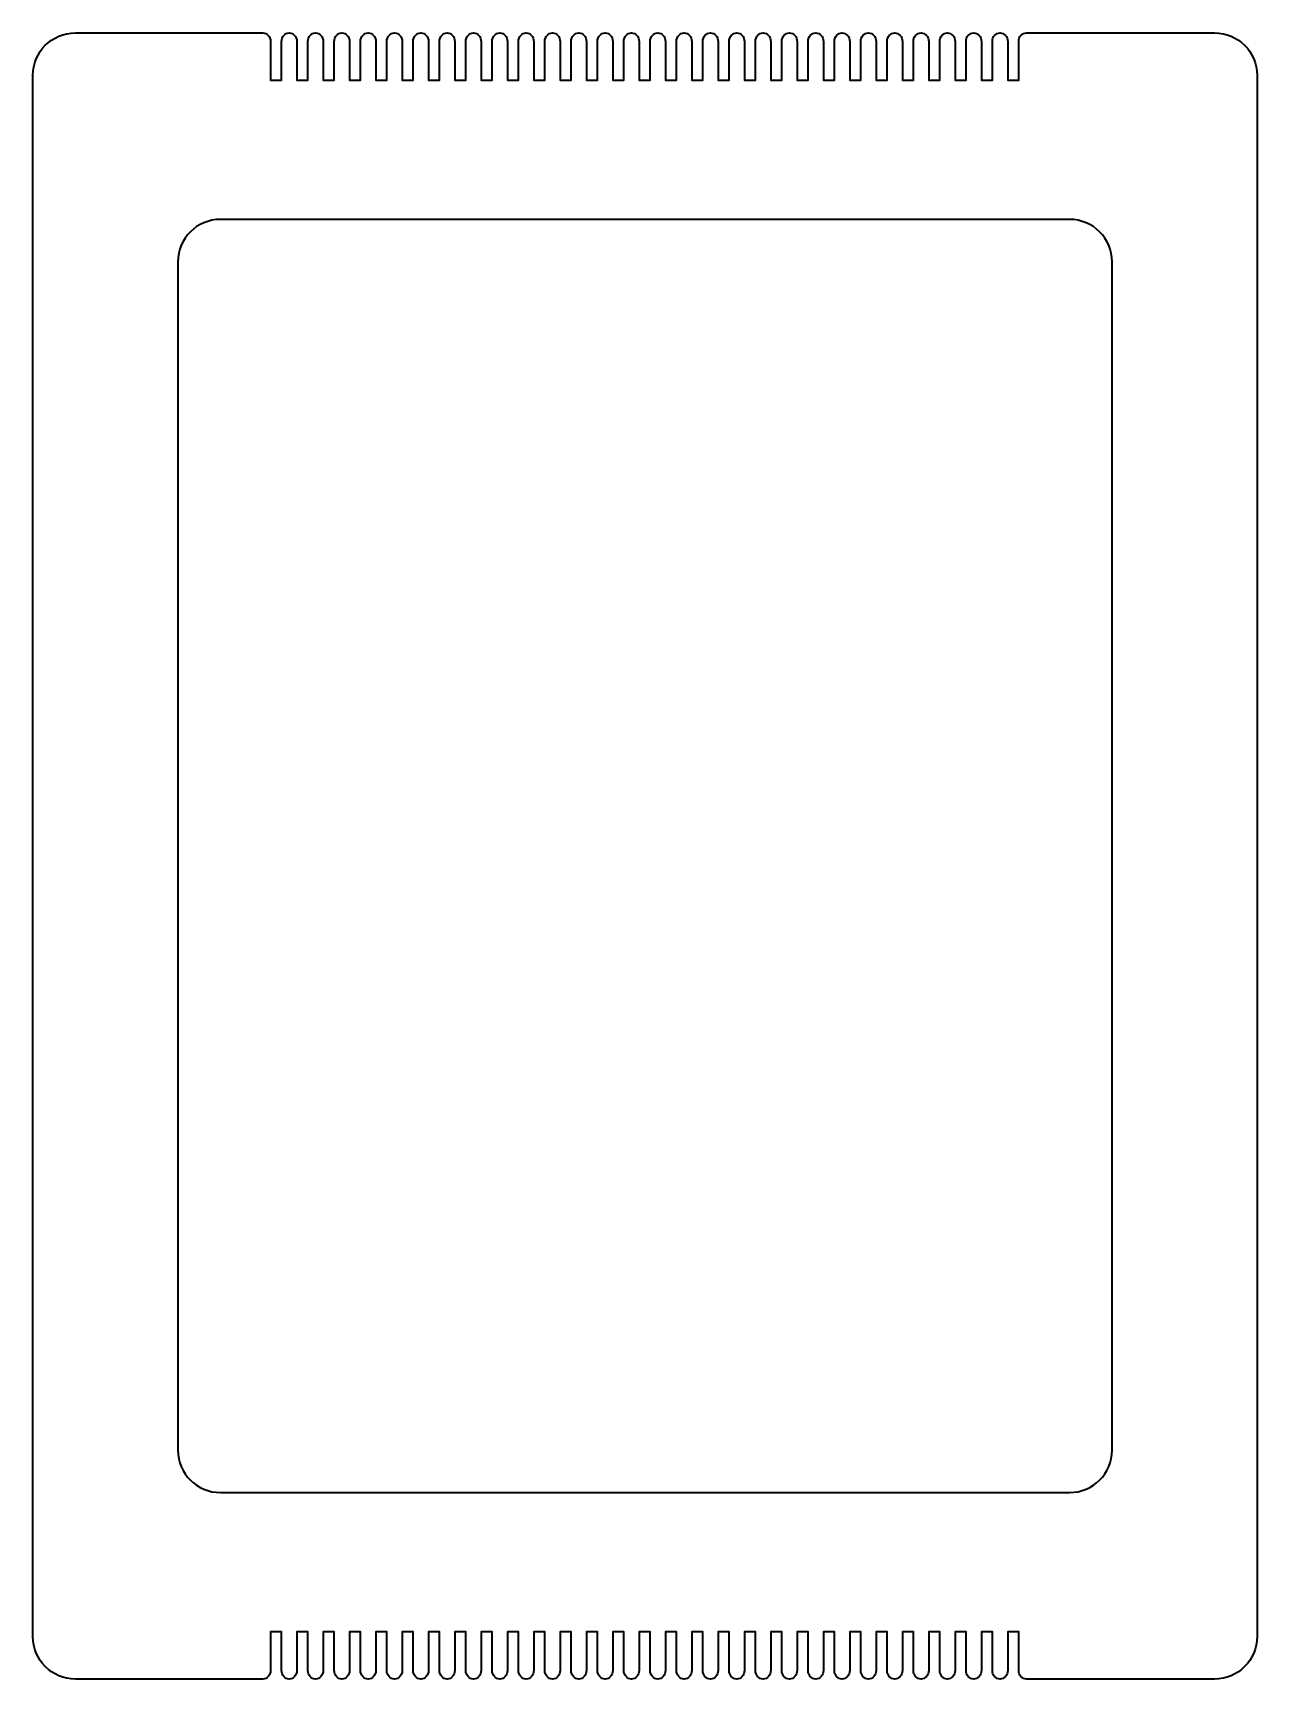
# Model space of a CAD drawing. Header units: millimetres. Extents: x 16 to 200, y -261 to -13.
import ezdxf

# ---------------------------------------------------------------- set-up
doc = ezdxf.new("R2010")
doc.units = ezdxf.units.MM
doc.header["$MEASUREMENT"] = 0
doc.layers.add('Calque 1', color=7, linetype='Continuous', lineweight=0)

msp = doc.modelspace()

# ---------------------------------------------------------------- linework, layer by layer
at = {"layer": 'Calque 1', "color": 4, "lineweight": 35, "true_color": 0x00ffff}
for points, knots in [([(193.47, -13.4), (193.47, -13.4), (165.34, -13.4), (165.34, -13.4), (165.34, -13.4), (165.23, -13.4), (165.23, -13.4), (164.59, -13.4), (164.08, -13.97), (164.08, -14.68), (164.08, -14.68), (164.08, -20.49), (164.08, -20.49), (164.08, -20.49), (162.43, -20.49), (162.43, -20.49), (162.43, -20.49), (162.43, -14.68), (162.43, -14.68), (162.43, -13.97), (161.91, -13.4), (161.28, -13.4), (160.64, -13.4), (160.13, -13.97), (160.13, -14.68), (160.13, -14.68), (160.13, -20.49), (160.13, -20.49), (160.13, -20.49), (158.48, -20.49), (158.48, -20.49), (158.48, -20.49), (158.48, -14.68), (158.48, -14.68), (158.48, -13.97), (157.96, -13.4), (157.33, -13.4), (156.69, -13.4), (156.18, -13.97), (156.18, -14.68), (156.18, -14.68), (156.18, -20.49), (156.18, -20.49), (156.18, -20.49), (154.53, -20.49), (154.53, -20.49), (154.53, -20.49), (154.53, -14.68), (154.53, -14.68), (154.53, -13.97), (154.01, -13.4), (153.38, -13.4), (152.74, -13.4), (152.23, -13.97), (152.23, -14.68), (152.23, -14.68), (152.23, -20.49), (152.23, -20.49), (152.23, -20.49), (150.58, -20.49), (150.58, -20.49), (150.58, -20.49), (150.58, -14.68), (150.58, -14.68), (150.58, -13.97), (150.06, -13.4), (149.43, -13.4), (148.79, -13.4), (148.28, -13.97), (148.28, -14.68), (148.28, -14.68), (148.28, -20.49), (148.28, -20.49), (148.28, -20.49), (146.63, -20.49), (146.63, -20.49), (146.63, -20.49), (146.63, -14.68), (146.63, -14.68), (146.63, -13.97), (146.11, -13.4), (145.48, -13.4), (144.84, -13.4), (144.33, -13.97), (144.33, -14.68), (144.33, -14.68), (144.33, -20.49), (144.33, -20.49), (144.33, -20.49), (142.68, -20.49), (142.68, -20.49), (142.68, -20.49), (142.68, -14.68), (142.68, -14.68), (142.68, -13.97), (142.17, -13.4), (141.53, -13.4), (140.89, -13.4), (140.38, -13.97), (140.38, -14.68), (140.38, -14.68), (140.38, -20.49), (140.38, -20.49), (140.38, -20.49), (138.73, -20.49), (138.73, -20.49), (138.73, -20.49), (138.73, -14.68), (138.73, -14.68), (138.73, -13.97), (138.21, -13.4), (137.58, -13.4), (136.94, -13.4), (136.43, -13.97), (136.43, -14.68), (136.43, -14.68), (136.43, -20.49), (136.43, -20.49), (136.43, -20.49), (134.78, -20.49), (134.78, -20.49), (134.78, -20.49), (134.78, -14.68), (134.78, -14.68), (134.78, -13.97), (134.27, -13.4), (133.63, -13.4), (132.99, -13.4), (132.48, -13.97), (132.48, -14.68), (132.48, -14.68), (132.48, -20.49), (132.48, -20.49), (132.48, -20.49), (130.83, -20.49), (130.83, -20.49), (130.83, -20.49), (130.83, -14.68), (130.83, -14.68), (130.83, -13.97), (130.32, -13.4), (129.68, -13.4), (129.04, -13.4), (128.53, -13.97), (128.53, -14.68), (128.53, -14.68), (128.53, -20.49), (128.53, -20.49), (128.53, -20.49), (126.88, -20.49), (126.88, -20.49), (126.88, -20.49), (126.88, -14.68), (126.88, -14.68), (126.88, -13.97), (126.37, -13.4), (125.73, -13.4), (125.09, -13.4), (124.58, -13.97), (124.58, -14.68), (124.58, -14.68), (124.58, -20.49), (124.58, -20.49), (124.58, -20.49), (122.93, -20.49), (122.93, -20.49), (122.93, -20.49), (122.93, -14.68), (122.93, -14.68), (122.93, -13.97), (122.42, -13.4), (121.78, -13.4), (121.14, -13.4), (120.63, -13.97), (120.63, -14.68), (120.63, -14.68), (120.63, -20.49), (120.63, -20.49), (120.63, -20.49), (118.98, -20.49), (118.98, -20.49), (118.98, -20.49), (118.98, -14.68), (118.98, -14.68), (118.98, -13.97), (118.47, -13.4), (117.83, -13.4), (117.19, -13.4), (116.68, -13.97), (116.68, -14.68), (116.68, -14.68), (116.68, -20.49), (116.68, -20.49), (116.68, -20.49), (115.03, -20.49), (115.03, -20.49), (115.03, -20.49), (115.03, -14.68), (115.03, -14.68), (115.03, -13.97), (114.52, -13.4), (113.88, -13.4), (113.25, -13.4), (112.73, -13.97), (112.73, -14.68), (112.73, -14.68), (112.73, -20.49), (112.73, -20.49), (112.73, -20.49), (111.08, -20.49), (111.08, -20.49), (111.08, -20.49), (111.08, -14.68), (111.08, -14.68), (111.08, -13.97), (110.57, -13.4), (109.93, -13.4), (109.29, -13.4), (108.78, -13.97), (108.78, -14.68), (108.78, -14.68), (108.78, -20.49), (108.78, -20.49), (108.78, -20.49), (107.13, -20.49), (107.13, -20.49), (107.13, -20.49), (107.13, -14.68), (107.13, -14.68), (107.13, -13.97), (106.62, -13.4), (105.98, -13.4), (105.35, -13.4), (104.83, -13.97), (104.83, -14.68), (104.83, -14.68), (104.83, -20.49), (104.83, -20.49), (104.83, -20.49), (103.18, -20.49), (103.18, -20.49), (103.18, -20.49), (103.18, -14.68), (103.18, -14.68), (103.18, -13.97), (102.67, -13.4), (102.03, -13.4), (101.4, -13.4), (100.88, -13.97), (100.88, -14.68), (100.88, -14.68), (100.88, -20.49), (100.88, -20.49), (100.88, -20.49), (99.23, -20.49), (99.23, -20.49), (99.23, -20.49), (99.23, -14.68), (99.23, -14.68), (99.23, -13.97), (98.72, -13.4), (98.08, -13.4), (97.45, -13.4), (96.93, -13.97), (96.93, -14.68), (96.93, -14.68), (96.93, -20.49), (96.93, -20.49), (96.93, -20.49), (95.28, -20.49), (95.28, -20.49), (95.28, -20.49), (95.28, -14.68), (95.28, -14.68), (95.28, -13.97), (94.77, -13.4), (94.13, -13.4), (93.5, -13.4), (92.98, -13.97), (92.98, -14.68), (92.98, -14.68), (92.98, -20.49), (92.98, -20.49), (92.98, -20.49), (91.33, -20.49), (91.33, -20.49), (91.33, -20.49), (91.33, -14.68), (91.33, -14.68), (91.33, -13.97), (90.82, -13.4), (90.18, -13.4), (89.55, -13.4), (89.03, -13.97), (89.03, -14.68), (89.03, -14.68), (89.03, -20.49), (89.03, -20.49), (89.03, -20.49), (87.38, -20.49), (87.38, -20.49), (87.38, -20.49), (87.38, -14.68), (87.38, -14.68), (87.38, -13.97), (86.87, -13.4), (86.23, -13.4), (85.6, -13.4), (85.08, -13.97), (85.08, -14.68), (85.08, -14.68), (85.08, -20.49), (85.08, -20.49), (85.08, -20.49), (83.43, -20.49), (83.43, -20.49), (83.43, -20.49), (83.43, -14.68), (83.43, -14.68), (83.43, -13.97), (82.92, -13.4), (82.28, -13.4), (81.65, -13.4), (81.13, -13.97), (81.13, -14.68), (81.13, -14.68), (81.13, -20.49), (81.13, -20.49), (81.13, -20.49), (79.48, -20.49), (79.48, -20.49), (79.48, -20.49), (79.48, -14.68), (79.48, -14.68), (79.48, -13.97), (78.97, -13.4), (78.33, -13.4), (77.7, -13.4), (77.18, -13.97), (77.18, -14.68), (77.18, -14.68), (77.18, -20.49), (77.18, -20.49), (77.18, -20.49), (75.53, -20.49), (75.53, -20.49), (75.53, -20.49), (75.53, -14.68), (75.53, -14.68), (75.53, -13.97), (75.02, -13.4), (74.38, -13.4), (73.75, -13.4), (73.23, -13.97), (73.23, -14.68), (73.23, -14.68), (73.23, -20.49), (73.23, -20.49), (73.23, -20.49), (71.58, -20.49), (71.58, -20.49), (71.58, -20.49), (71.58, -14.68), (71.58, -14.68), (71.58, -13.97), (71.07, -13.4), (70.43, -13.4), (69.8, -13.4), (69.28, -13.97), (69.28, -14.68), (69.28, -14.68), (69.28, -20.49), (69.28, -20.49), (69.28, -20.49), (67.63, -20.49), (67.63, -20.49), (67.63, -20.49), (67.63, -14.68), (67.63, -14.68), (67.63, -13.97), (67.12, -13.4), (66.48, -13.4), (65.85, -13.4), (65.33, -13.97), (65.33, -14.68), (65.33, -14.68), (65.33, -20.49), (65.33, -20.49), (65.33, -20.49), (63.68, -20.49), (63.68, -20.49), (63.68, -20.49), (63.68, -14.68), (63.68, -14.68), (63.68, -13.97), (63.17, -13.4), (62.53, -13.4), (61.9, -13.4), (61.38, -13.97), (61.38, -14.68), (61.38, -14.68), (61.38, -20.49), (61.38, -20.49), (61.38, -20.49), (59.73, -20.49), (59.73, -20.49), (59.73, -20.49), (59.73, -14.68), (59.73, -14.68), (59.73, -13.97), (59.22, -13.4), (58.58, -13.4), (57.95, -13.4), (57.43, -13.97), (57.43, -14.68), (57.43, -14.68), (57.43, -20.49), (57.43, -20.49), (57.43, -20.49), (55.78, -20.49), (55.78, -20.49), (55.78, -20.49), (55.78, -14.68), (55.78, -14.68), (55.78, -13.97), (55.27, -13.4), (54.63, -13.4), (54, -13.4), (53.48, -13.97), (53.48, -14.68), (53.48, -14.68), (53.48, -20.49), (53.48, -20.49), (53.48, -20.49), (51.83, -20.49), (51.83, -20.49), (51.83, -20.49), (51.83, -14.68), (51.83, -14.68), (51.83, -13.97), (51.32, -13.4), (50.68, -13.4), (50.68, -13.4), (22.55, -13.4), (22.55, -13.4), (19.02, -13.4), (16.18, -16.24), (16.18, -19.77), (16.18, -19.77), (16.18, -254.14), (16.18, -254.14), (16.18, -257.67), (19.02, -260.51), (22.55, -260.51), (22.55, -260.51), (50.68, -260.51), (50.68, -260.51), (51.32, -260.51), (51.83, -259.94), (51.83, -259.24), (51.83, -259.24), (51.83, -253.42), (51.83, -253.42), (51.83, -253.42), (53.48, -253.42), (53.48, -253.42), (53.48, -253.42), (53.48, -259.24), (53.48, -259.24), (53.48, -259.94), (54, -260.51), (54.63, -260.51), (55.27, -260.51), (55.78, -259.94), (55.78, -259.24), (55.78, -259.24), (55.78, -253.42), (55.78, -253.42), (55.78, -253.42), (57.43, -253.42), (57.43, -253.42), (57.43, -253.42), (57.43, -259.24), (57.43, -259.24), (57.43, -259.94), (57.95, -260.51), (58.58, -260.51), (59.22, -260.51), (59.73, -259.94), (59.73, -259.24), (59.73, -259.24), (59.73, -253.42), (59.73, -253.42), (59.73, -253.42), (61.38, -253.42), (61.38, -253.42), (61.38, -253.42), (61.38, -259.24), (61.38, -259.24), (61.38, -259.94), (61.9, -260.51), (62.53, -260.51), (63.17, -260.51), (63.68, -259.94), (63.68, -259.24), (63.68, -259.24), (63.68, -253.42), (63.68, -253.42), (63.68, -253.42), (65.33, -253.42), (65.33, -253.42), (65.33, -253.42), (65.33, -259.24), (65.33, -259.24), (65.33, -259.94), (65.85, -260.51), (66.48, -260.51), (67.12, -260.51), (67.63, -259.94), (67.63, -259.24), (67.63, -259.24), (67.63, -253.42), (67.63, -253.42), (67.63, -253.42), (69.28, -253.42), (69.28, -253.42), (69.28, -253.42), (69.28, -259.24), (69.28, -259.24), (69.28, -259.94), (69.8, -260.51), (70.43, -260.51), (71.07, -260.51), (71.58, -259.94), (71.58, -259.24), (71.58, -259.24), (71.58, -253.42), (71.58, -253.42), (71.58, -253.42), (73.23, -253.42), (73.23, -253.42), (73.23, -253.42), (73.23, -259.24), (73.23, -259.24), (73.23, -259.94), (73.75, -260.51), (74.38, -260.51), (75.02, -260.51), (75.53, -259.94), (75.53, -259.24), (75.53, -259.24), (75.53, -253.42), (75.53, -253.42), (75.53, -253.42), (77.18, -253.42), (77.18, -253.42), (77.18, -253.42), (77.18, -259.24), (77.18, -259.24), (77.18, -259.94), (77.7, -260.51), (78.33, -260.51), (78.97, -260.51), (79.48, -259.94), (79.48, -259.24), (79.48, -259.24), (79.48, -253.42), (79.48, -253.42), (79.48, -253.42), (81.13, -253.42), (81.13, -253.42), (81.13, -253.42), (81.13, -259.24), (81.13, -259.24), (81.13, -259.94), (81.65, -260.51), (82.28, -260.51), (82.92, -260.51), (83.43, -259.94), (83.43, -259.24), (83.43, -259.24), (83.43, -253.42), (83.43, -253.42), (83.43, -253.42), (85.08, -253.42), (85.08, -253.42), (85.08, -253.42), (85.08, -259.24), (85.08, -259.24), (85.08, -259.94), (85.6, -260.51), (86.23, -260.51), (86.87, -260.51), (87.38, -259.94), (87.38, -259.24), (87.38, -259.24), (87.38, -253.42), (87.38, -253.42), (87.38, -253.42), (89.03, -253.42), (89.03, -253.42), (89.03, -253.42), (89.03, -259.24), (89.03, -259.24), (89.03, -259.94), (89.55, -260.51), (90.18, -260.51), (90.82, -260.51), (91.33, -259.94), (91.33, -259.24), (91.33, -259.24), (91.33, -253.42), (91.33, -253.42), (91.33, -253.42), (92.98, -253.42), (92.98, -253.42), (92.98, -253.42), (92.98, -259.24), (92.98, -259.24), (92.98, -259.94), (93.5, -260.51), (94.13, -260.51), (94.77, -260.51), (95.28, -259.94), (95.28, -259.24), (95.28, -259.24), (95.28, -253.42), (95.28, -253.42), (95.28, -253.42), (96.93, -253.42), (96.93, -253.42), (96.93, -253.42), (96.93, -259.24), (96.93, -259.24), (96.93, -259.94), (97.45, -260.51), (98.08, -260.51), (98.72, -260.51), (99.23, -259.94), (99.23, -259.24), (99.23, -259.24), (99.23, -253.42), (99.23, -253.42), (99.23, -253.42), (100.88, -253.42), (100.88, -253.42), (100.88, -253.42), (100.88, -259.24), (100.88, -259.24), (100.88, -259.94), (101.4, -260.51), (102.03, -260.51), (102.67, -260.51), (103.18, -259.94), (103.18, -259.24), (103.18, -259.24), (103.18, -253.42), (103.18, -253.42), (103.18, -253.42), (104.83, -253.42), (104.83, -253.42), (104.83, -253.42), (104.83, -259.24), (104.83, -259.24), (104.83, -259.94), (105.35, -260.51), (105.98, -260.51), (106.62, -260.51), (107.13, -259.94), (107.13, -259.24), (107.13, -259.24), (107.13, -253.42), (107.13, -253.42), (107.13, -253.42), (108.78, -253.42), (108.78, -253.42), (108.78, -253.42), (108.78, -259.24), (108.78, -259.24), (108.78, -259.94), (109.29, -260.51), (109.93, -260.51), (110.57, -260.51), (111.08, -259.94), (111.08, -259.24), (111.08, -259.24), (111.08, -253.42), (111.08, -253.42), (111.08, -253.42), (112.73, -253.42), (112.73, -253.42), (112.73, -253.42), (112.73, -259.24), (112.73, -259.24), (112.73, -259.94), (113.25, -260.51), (113.88, -260.51), (114.52, -260.51), (115.03, -259.94), (115.03, -259.24), (115.03, -259.24), (115.03, -253.42), (115.03, -253.42), (115.03, -253.42), (116.68, -253.42), (116.68, -253.42), (116.68, -253.42), (116.68, -259.24), (116.68, -259.24), (116.68, -259.94), (117.19, -260.51), (117.83, -260.51), (118.47, -260.51), (118.98, -259.94), (118.98, -259.24), (118.98, -259.24), (118.98, -253.42), (118.98, -253.42), (118.98, -253.42), (120.63, -253.42), (120.63, -253.42), (120.63, -253.42), (120.63, -259.24), (120.63, -259.24), (120.63, -259.94), (121.14, -260.51), (121.78, -260.51), (122.42, -260.51), (122.93, -259.94), (122.93, -259.24), (122.93, -259.24), (122.93, -253.42), (122.93, -253.42), (122.93, -253.42), (124.58, -253.42), (124.58, -253.42), (124.58, -253.42), (124.58, -259.24), (124.58, -259.24), (124.58, -259.94), (125.09, -260.51), (125.73, -260.51), (126.37, -260.51), (126.88, -259.94), (126.88, -259.24), (126.88, -259.24), (126.88, -253.42), (126.88, -253.42), (126.88, -253.42), (128.53, -253.42), (128.53, -253.42), (128.53, -253.42), (128.53, -259.24), (128.53, -259.24), (128.53, -259.94), (129.04, -260.51), (129.68, -260.51), (130.32, -260.51), (130.83, -259.94), (130.83, -259.24), (130.83, -259.24), (130.83, -253.42), (130.83, -253.42), (130.83, -253.42), (132.48, -253.42), (132.48, -253.42), (132.48, -253.42), (132.48, -259.24), (132.48, -259.24), (132.48, -259.94), (132.99, -260.51), (133.63, -260.51), (134.27, -260.51), (134.78, -259.94), (134.78, -259.24), (134.78, -259.24), (134.78, -253.42), (134.78, -253.42), (134.78, -253.42), (136.43, -253.42), (136.43, -253.42), (136.43, -253.42), (136.43, -259.24), (136.43, -259.24), (136.43, -259.94), (136.94, -260.51), (137.58, -260.51), (138.21, -260.51), (138.73, -259.94), (138.73, -259.24), (138.73, -259.24), (138.73, -253.42), (138.73, -253.42), (138.73, -253.42), (140.38, -253.42), (140.38, -253.42), (140.38, -253.42), (140.38, -259.24), (140.38, -259.24), (140.38, -259.94), (140.89, -260.51), (141.53, -260.51), (142.17, -260.51), (142.68, -259.94), (142.68, -259.24), (142.68, -259.24), (142.68, -253.42), (142.68, -253.42), (142.68, -253.42), (144.33, -253.42), (144.33, -253.42), (144.33, -253.42), (144.33, -259.24), (144.33, -259.24), (144.33, -259.94), (144.84, -260.51), (145.48, -260.51), (146.11, -260.51), (146.63, -259.94), (146.63, -259.24), (146.63, -259.24), (146.63, -253.42), (146.63, -253.42), (146.63, -253.42), (148.28, -253.42), (148.28, -253.42), (148.28, -253.42), (148.28, -259.24), (148.28, -259.24), (148.28, -259.94), (148.79, -260.51), (149.43, -260.51), (150.06, -260.51), (150.58, -259.94), (150.58, -259.24), (150.58, -259.24), (150.58, -253.42), (150.58, -253.42), (150.58, -253.42), (152.23, -253.42), (152.23, -253.42), (152.23, -253.42), (152.23, -259.24), (152.23, -259.24), (152.23, -259.94), (152.74, -260.51), (153.38, -260.51), (154.01, -260.51), (154.53, -259.94), (154.53, -259.24), (154.53, -259.24), (154.53, -253.42), (154.53, -253.42), (154.53, -253.42), (156.18, -253.42), (156.18, -253.42), (156.18, -253.42), (156.18, -259.24), (156.18, -259.24), (156.18, -259.94), (156.69, -260.51), (157.33, -260.51), (157.96, -260.51), (158.48, -259.94), (158.48, -259.24), (158.48, -259.24), (158.48, -253.42), (158.48, -253.42), (158.48, -253.42), (160.13, -253.42), (160.13, -253.42), (160.13, -253.42), (160.13, -259.24), (160.13, -259.24), (160.13, -259.94), (160.64, -260.51), (161.28, -260.51), (161.91, -260.51), (162.43, -259.94), (162.43, -259.24), (162.43, -259.24), (162.43, -253.42), (162.43, -253.42), (162.43, -253.42), (164.08, -253.42), (164.08, -253.42), (164.08, -253.42), (164.08, -259.24), (164.08, -259.24), (164.08, -259.94), (164.59, -260.51), (165.23, -260.51), (165.23, -260.51), (165.34, -260.51), (165.34, -260.51), (165.34, -260.51), (193.47, -260.51), (193.47, -260.51), (197, -260.51), (199.84, -257.67), (199.84, -254.14), (199.84, -254.14), (199.84, -19.77), (199.84, -19.77), (199.84, -16.24), (197, -13.4), (193.47, -13.4)], [0, 0, 0, 0, 1, 1, 1, 2, 2, 2, 3, 3, 3, 4, 4, 4, 5, 5, 5, 6, 6, 6, 7, 7, 7, 8, 8, 8, 9, 9, 9, 10, 10, 10, 11, 11, 11, 12, 12, 12, 13, 13, 13, 14, 14, 14, 15, 15, 15, 16, 16, 16, 17, 17, 17, 18, 18, 18, 19, 19, 19, 20, 20, 20, 21, 21, 21, 22, 22, 22, 23, 23, 23, 24, 24, 24, 25, 25, 25, 26, 26, 26, 27, 27, 27, 28, 28, 28, 29, 29, 29, 30, 30, 30, 31, 31, 31, 32, 32, 32, 33, 33, 33, 34, 34, 34, 35, 35, 35, 36, 36, 36, 37, 37, 37, 38, 38, 38, 39, 39, 39, 40, 40, 40, 41, 41, 41, 42, 42, 42, 43, 43, 43, 44, 44, 44, 45, 45, 45, 46, 46, 46, 47, 47, 47, 48, 48, 48, 49, 49, 49, 50, 50, 50, 51, 51, 51, 52, 52, 52, 53, 53, 53, 54, 54, 54, 55, 55, 55, 56, 56, 56, 57, 57, 57, 58, 58, 58, 59, 59, 59, 60, 60, 60, 61, 61, 61, 62, 62, 62, 63, 63, 63, 64, 64, 64, 65, 65, 65, 66, 66, 66, 67, 67, 67, 68, 68, 68, 69, 69, 69, 70, 70, 70, 71, 71, 71, 72, 72, 72, 73, 73, 73, 74, 74, 74, 75, 75, 75, 76, 76, 76, 77, 77, 77, 78, 78, 78, 79, 79, 79, 80, 80, 80, 81, 81, 81, 82, 82, 82, 83, 83, 83, 84, 84, 84, 85, 85, 85, 86, 86, 86, 87, 87, 87, 88, 88, 88, 89, 89, 89, 90, 90, 90, 91, 91, 91, 92, 92, 92, 93, 93, 93, 94, 94, 94, 95, 95, 95, 96, 96, 96, 97, 97, 97, 98, 98, 98, 99, 99, 99, 100, 100, 100, 101, 101, 101, 102, 102, 102, 103, 103, 103, 104, 104, 104, 105, 105, 105, 106, 106, 106, 107, 107, 107, 108, 108, 108, 109, 109, 109, 110, 110, 110, 111, 111, 111, 112, 112, 112, 113, 113, 113, 114, 114, 114, 115, 115, 115, 116, 116, 116, 117, 117, 117, 118, 118, 118, 119, 119, 119, 120, 120, 120, 121, 121, 121, 122, 122, 122, 123, 123, 123, 124, 124, 124, 125, 125, 125, 126, 126, 126, 127, 127, 127, 128, 128, 128, 129, 129, 129, 130, 130, 130, 131, 131, 131, 132, 132, 132, 133, 133, 133, 134, 134, 134, 135, 135, 135, 136, 136, 136, 137, 137, 137, 138, 138, 138, 139, 139, 139, 140, 140, 140, 141, 141, 141, 142, 142, 142, 143, 143, 143, 144, 144, 144, 145, 145, 145, 146, 146, 146, 147, 147, 147, 148, 148, 148, 149, 149, 149, 150, 150, 150, 151, 151, 151, 152, 152, 152, 153, 153, 153, 154, 154, 154, 155, 155, 155, 156, 156, 156, 157, 157, 157, 158, 158, 158, 159, 159, 159, 160, 160, 160, 161, 161, 161, 162, 162, 162, 163, 163, 163, 164, 164, 164, 165, 165, 165, 166, 166, 166, 167, 167, 167, 168, 168, 168, 169, 169, 169, 170, 170, 170, 171, 171, 171, 172, 172, 172, 173, 173, 173, 174, 174, 174, 175, 175, 175, 176, 176, 176, 177, 177, 177, 178, 178, 178, 179, 179, 179, 180, 180, 180, 181, 181, 181, 182, 182, 182, 183, 183, 183, 184, 184, 184, 185, 185, 185, 186, 186, 186, 187, 187, 187, 188, 188, 188, 189, 189, 189, 190, 190, 190, 191, 191, 191, 192, 192, 192, 193, 193, 193, 194, 194, 194, 195, 195, 195, 196, 196, 196, 197, 197, 197, 198, 198, 198, 199, 199, 199, 200, 200, 200, 201, 201, 201, 202, 202, 202, 203, 203, 203, 204, 204, 204, 205, 205, 205, 206, 206, 206, 207, 207, 207, 208, 208, 208, 209, 209, 209, 210, 210, 210, 211, 211, 211, 212, 212, 212, 213, 213, 213, 214, 214, 214, 215, 215, 215, 216, 216, 216, 217, 217, 217, 218, 218, 218, 219, 219, 219, 220, 220, 220, 221, 221, 221, 222, 222, 222, 223, 223, 223, 224, 224, 224, 225, 225, 225, 226, 226, 226, 227, 227, 227, 228, 228, 228, 229, 229, 229, 230, 230, 230, 231, 231, 231, 232, 232, 232, 233, 233, 233, 234, 234, 234, 235, 235, 235, 236, 236, 236, 237, 237, 237, 238, 238, 238, 239, 239, 239, 240, 240, 240, 241, 241, 241, 242, 242, 242, 243, 243, 243, 244, 244, 244, 245, 245, 245, 246, 246, 246, 247, 247, 247, 248, 248, 248, 249, 249, 249, 250, 250, 250, 251, 251, 251, 252, 252, 252, 253, 253, 253, 254, 254, 254, 255, 255, 255, 256, 256, 256, 257, 257, 257, 258, 258, 258, 259, 259, 259, 260, 260, 260, 261, 261, 261, 262, 262, 262, 263, 263, 263, 264, 264, 264, 265, 265, 265, 266, 266, 266, 267, 267, 267, 268, 268, 268, 269, 269, 269, 270, 270, 270, 271, 271, 271, 272, 272, 272, 273, 273, 273, 274, 274, 274, 275, 275, 275, 276, 276, 276, 277, 277, 277, 278, 278, 278, 279, 279, 279, 280, 280, 280, 281, 281, 281, 282, 282, 282, 283, 283, 283, 284, 284, 284, 285, 285, 285, 286, 286, 286, 287, 287, 287, 288, 288, 288, 289, 289, 289, 290, 290, 290, 291, 291, 291, 292, 292, 292, 293, 293, 293, 294, 294, 294, 295, 295, 295, 296, 296, 296, 297, 297, 297, 298, 298, 298, 299, 299, 299, 300, 300, 300, 301, 301, 301, 302, 302, 302, 302]), ([(178.09, -226.14), (178.09, -229.67), (175.25, -232.51), (171.72, -232.51), (171.72, -232.51), (44.31, -232.51), (44.31, -232.51), (40.78, -232.51), (37.94, -229.67), (37.94, -226.14), (37.94, -226.14), (37.94, -47.77), (37.94, -47.77), (37.94, -44.24), (40.78, -41.4), (44.31, -41.4), (44.31, -41.4), (171.72, -41.4), (171.72, -41.4), (175.25, -41.4), (178.09, -44.24), (178.09, -47.77), (178.09, -47.77), (178.09, -226.14), (178.09, -226.14)], [0, 0, 0, 0, 1, 1, 1, 2, 2, 2, 3, 3, 3, 4, 4, 4, 5, 5, 5, 6, 6, 6, 7, 7, 7, 8, 8, 8, 8])]:
    msp.add_open_spline(points, degree=3, knots=knots, dxfattribs=at)

doc.saveas('drawing.dxf')
